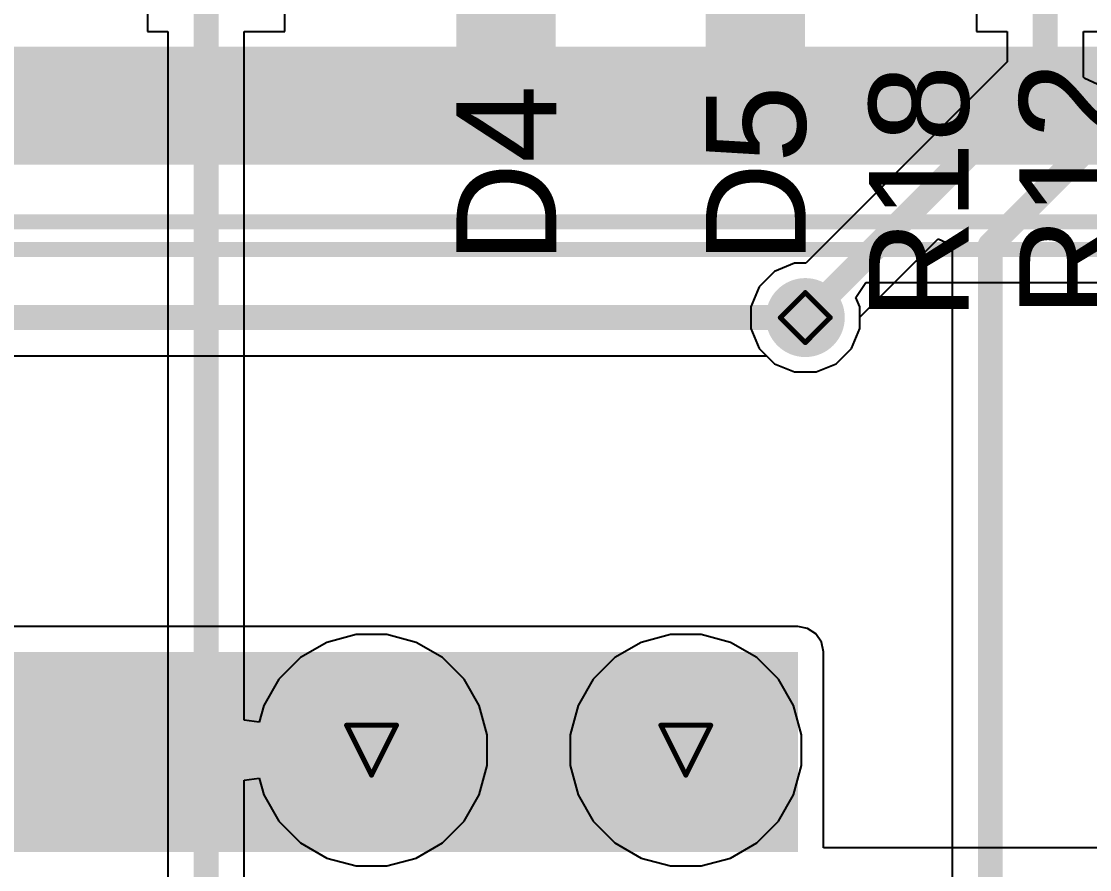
# Model space of a CAD drawing. Header units: inches. Extents: x -31 to 249, y -28 to 261.
# Drawn here: x 68.52 to 79.4, y 25.85 to 34.49 of the extents above; entities that cross this region are included whole.
import ezdxf

# ---------------------------------------------------------------- set-up
doc = ezdxf.new("R2010")
doc.units = ezdxf.units.IN
for name, color, linetype in [('Bottom Layer', 5, 'Continuous'), ('Bottom Solder', 6, 'Continuous'), ('Drill Drawing', 1, 'Continuous'), ('Multi-Layer', 9, 'Continuous'), ('Pad Holes', 156, 'Continuous'), ('Top Layer', 1, 'Continuous'), ('Top Overlay', 2, 'Continuous'), ('Top Paste', 8, 'Continuous'), ('Top Solder', 216, 'Continuous'), ('Via Holes', 16, 'Continuous')]:
    doc.layers.add(name, color=color, linetype=linetype)
doc.styles.add('Arial', font='', dxfattribs={"height": 0.2})
doc.styles.get('Arial').set_extended_font_data('Arial')

# ---------------------------------------------------------------- blocks, each defined once
blk = doc.blocks.new('SOD_323_32')
at = {"layer": 'Top Layer'}
for points in [[(-0.75, -0.45), (-1.55, -0.45), (-1.55, 0.45), (-0.75, 0.45)], [(1.55, -0.45), (0.75, -0.45), (0.75, 0.45), (1.55, 0.45)]]:
    blk.add_hatch(color=1, dxfattribs=at).paths.add_polyline_path(points)
at = {"layer": 'Top Overlay'}
for points in [[(-2.007, 0.482), (-0.914, 0.482), (-0.914, 0.787), (-2.007, 0.787)], [(-2.007, -0.508), (-1.575, -0.508), (-1.575, 0.508), (-2.007, 0.508)], [(-2.007, -0.788), (-0.914, -0.788), (-0.914, -0.483), (-2.007, -0.483)]]:
    blk.add_hatch(color=2, dxfattribs=at).paths.add_polyline_path(points)
at = {"layer": 'Top Paste'}
for points in [[(-0.75, -0.45), (-1.55, -0.45), (-1.55, 0.45), (-0.75, 0.45)], [(1.55, -0.45), (0.75, -0.45), (0.75, 0.45), (1.55, 0.45)]]:
    blk.add_hatch(color=8, dxfattribs=at).paths.add_polyline_path(points)
at = {"layer": 'Top Solder'}
for points in [[(-0.695, -0.505), (-1.605, -0.505), (-1.605, 0.505), (-0.695, 0.505)], [(1.605, -0.505), (0.695, -0.505), (0.695, 0.505), (1.605, 0.505)]]:
    blk.add_hatch(color=216, dxfattribs=at).paths.add_polyline_path(points)
at = {"layer": 'Top Overlay'}
for points in [[(0.94, 0.737, 0.127, 0.127, 0), (-0.914, 0.737, 0.127, 0.127, 0)], [(0.94, 0.559, 0.127, 0.127, 0), (0.94, 0.737, 0.127, 0.127, 0)], [(0.94, -0.737, 0.127, 0.127, 0), (0.94, -0.559, 0.127, 0.127, 0)], [(0.94, -0.737, 0.127, 0.127, 0), (-0.914, -0.737, 0.127, 0.127, 0)]]:
    blk.add_lwpolyline(points, format="xyseb", dxfattribs=at)
for points in [[(-0.946, 0.737, 0.0635, 0.0635, 1), (-0.883, 0.737, 0.0635, 0.0635, 1)], [(0.908, 0.737, 0.0635, 0.0635, 1), (0.972, 0.737, 0.0635, 0.0635, 1)], [(0.908, 0.737, 0.0635, 0.0635, 1), (0.972, 0.737, 0.0635, 0.0635, 1)], [(0.908, 0.559, 0.0635, 0.0635, 1), (0.972, 0.559, 0.0635, 0.0635, 1)], [(0.908, -0.559, 0.0635, 0.0635, 1), (0.972, -0.559, 0.0635, 0.0635, 1)], [(-0.946, -0.737, 0.0635, 0.0635, 1), (-0.883, -0.737, 0.0635, 0.0635, 1)], [(0.908, -0.737, 0.0635, 0.0635, 1), (0.972, -0.737, 0.0635, 0.0635, 1)], [(0.908, -0.737, 0.0635, 0.0635, 1), (0.972, -0.737, 0.0635, 0.0635, 1)]]:
    blk.add_lwpolyline(points, format="xyseb", close=True, dxfattribs=at)
blk = doc.blocks.new('SOD_323_33')
at = {"layer": 'Top Layer'}
for points in [[(-0.75, -0.45), (-1.55, -0.45), (-1.55, 0.45), (-0.75, 0.45)], [(1.55, -0.45), (0.75, -0.45), (0.75, 0.45), (1.55, 0.45)]]:
    blk.add_hatch(color=1, dxfattribs=at).paths.add_polyline_path(points)
at = {"layer": 'Top Overlay'}
for points in [[(-2.007, 0.482), (-0.915, 0.482), (-0.915, 0.787), (-2.007, 0.787)], [(-2.007, -0.508), (-1.576, -0.508), (-1.576, 0.508), (-2.007, 0.508)], [(-2.007, -0.788), (-0.915, -0.788), (-0.915, -0.483), (-2.007, -0.483)]]:
    blk.add_hatch(color=2, dxfattribs=at).paths.add_polyline_path(points)
at = {"layer": 'Top Paste'}
for points in [[(-0.75, -0.45), (-1.55, -0.45), (-1.55, 0.45), (-0.75, 0.45)], [(1.55, -0.45), (0.75, -0.45), (0.75, 0.45), (1.55, 0.45)]]:
    blk.add_hatch(color=8, dxfattribs=at).paths.add_polyline_path(points)
at = {"layer": 'Top Solder'}
for points in [[(-0.695, -0.505), (-1.605, -0.505), (-1.605, 0.505), (-0.695, 0.505)], [(1.605, -0.505), (0.695, -0.505), (0.695, 0.505), (1.605, 0.505)]]:
    blk.add_hatch(color=216, dxfattribs=at).paths.add_polyline_path(points)
at = {"layer": 'Top Overlay'}
for points in [[(0.94, 0.737, 0.127, 0.127, 0), (-0.914, 0.737, 0.127, 0.127, 0)], [(0.94, 0.559, 0.127, 0.127, 0), (0.94, 0.737, 0.127, 0.127, 0)], [(0.94, -0.737, 0.127, 0.127, 0), (0.94, -0.559, 0.127, 0.127, 0)], [(0.94, -0.737, 0.127, 0.127, 0), (-0.914, -0.737, 0.127, 0.127, 0)]]:
    blk.add_lwpolyline(points, format="xyseb", dxfattribs=at)
for points in [[(-0.946, 0.737, 0.0635, 0.0635, 1), (-0.883, 0.737, 0.0635, 0.0635, 1)], [(0.908, 0.737, 0.0635, 0.0635, 1), (0.972, 0.737, 0.0635, 0.0635, 1)], [(0.908, 0.737, 0.0635, 0.0635, 1), (0.972, 0.737, 0.0635, 0.0635, 1)], [(0.908, 0.559, 0.0635, 0.0635, 1), (0.972, 0.559, 0.0635, 0.0635, 1)], [(0.908, -0.559, 0.0635, 0.0635, 1), (0.972, -0.559, 0.0635, 0.0635, 1)], [(-0.946, -0.737, 0.0635, 0.0635, 1), (-0.883, -0.737, 0.0635, 0.0635, 1)], [(0.908, -0.737, 0.0635, 0.0635, 1), (0.972, -0.737, 0.0635, 0.0635, 1)], [(0.908, -0.737, 0.0635, 0.0635, 1), (0.972, -0.737, 0.0635, 0.0635, 1)]]:
    blk.add_lwpolyline(points, format="xyseb", close=True, dxfattribs=at)
blk = doc.blocks.new('1_1376430_8_40')
at = {"layer": 'Bottom Layer'}
h = blk.add_hatch(color=5, dxfattribs=at)
edge = h.paths.add_edge_path()
edge.add_arc((4.55, 8.225), 1, 0, 360)
h = blk.add_hatch(color=5, dxfattribs=at)
edge = h.paths.add_edge_path()
edge.add_arc((7.75, 8.225), 1, 0, 360)
at = {"layer": 'Bottom Solder'}
h = blk.add_hatch(color=6, dxfattribs=at)
edge = h.paths.add_edge_path()
edge.add_arc((4.55, 8.225), 1, 0, 360)
h = blk.add_hatch(color=6, dxfattribs=at)
edge = h.paths.add_edge_path()
edge.add_arc((7.75, 8.225), 1, 0, 360)
at = {"layer": 'Multi-Layer'}
h = blk.add_hatch(color=9, dxfattribs=at)
edge = h.paths.add_edge_path()
edge.add_arc((4.55, 8.225), 1, 0, 360)
h = blk.add_hatch(color=9, dxfattribs=at)
edge = h.paths.add_edge_path()
edge.add_arc((7.75, 8.225), 1, 0, 360)
at = {"layer": 'Pad Holes'}
h = blk.add_hatch(color=7, dxfattribs=at)
edge = h.paths.add_edge_path()
edge.add_arc((4.55, 8.225), 0.605, 0, 360)
h = blk.add_hatch(color=7, dxfattribs=at)
edge = h.paths.add_edge_path()
edge.add_arc((7.75, 8.225), 0.605, 0, 360)
at = {"layer": 'Top Layer'}
h = blk.add_hatch(color=1, dxfattribs=at)
edge = h.paths.add_edge_path()
edge.add_arc((4.55, 8.225), 1, 0, 360)
h = blk.add_hatch(color=1, dxfattribs=at)
edge = h.paths.add_edge_path()
edge.add_arc((7.75, 8.225), 1, 0, 360)
at = {"layer": 'Top Solder'}
h = blk.add_hatch(color=216, dxfattribs=at)
edge = h.paths.add_edge_path()
edge.add_arc((4.55, 8.225), 1, 0, 360)
h = blk.add_hatch(color=216, dxfattribs=at)
edge = h.paths.add_edge_path()
edge.add_arc((7.75, 8.225), 1, 0, 360)

msp = doc.modelspace()

# ---------------------------------------------------------------- hatches: boundary and pattern name
at = {"layer": 'Bottom Layer'}
for points in [[(17.501, 33.029), (101.649, 33.029), (101.649, 34.23), (17.501, 34.23)], [(66.852, 26.029), (76.426, 26.029), (76.426, 28.067), (66.852, 28.067)]]:
    msp.add_hatch(color=5, dxfattribs=at).paths.add_polyline_path(points)
h = msp.add_hatch(color=5, dxfattribs=at)
edge = h.paths.add_edge_path()
edge.add_arc((76.501, 31.471), 0.3, 0, 360)
at = {"layer": 'Bottom Solder'}
h = msp.add_hatch(color=6, dxfattribs=at)
edge = h.paths.add_edge_path()
edge.add_arc((76.501, 31.471), 0.402, 0, 360)
at = {"layer": 'Top Layer'}
h = msp.add_hatch(color=1, dxfattribs=at)
edge = h.paths.add_edge_path()
edge.add_arc((76.501, 31.471), 0.3, 0, 360)
at = {"layer": 'Top Solder'}
h = msp.add_hatch(color=216, dxfattribs=at)
edge = h.paths.add_edge_path()
edge.add_arc((76.501, 31.471), 0.402, 0, 360)
at = {"layer": 'Via Holes'}
h = msp.add_hatch(color=7, dxfattribs=at)
edge = h.paths.add_edge_path()
edge.add_arc((76.501, 31.471), 0.15, 0, 360)

# ---------------------------------------------------------------- linework, layer by layer
at = {"layer": 'Bottom Layer'}
for p, q in [((77.016, 31.676), (77.117, 31.829)), ((77.117, 31.829), (80.689, 31.829)), ((77.055, 31.581), (77.016, 31.676)), ((77.055, 31.36), (77.055, 31.581)), ((76.971, 31.157), (77.055, 31.36)), ((76.815, 31.001), (76.971, 31.157)), ((65.591, 31.082), (76.106, 31.082)), ((76.106, 31.082), (76.187, 31.001)), ((76.187, 31.001), (76.391, 30.917)), ((76.611, 30.917), (76.815, 31.001)), ((76.391, 30.917), (76.611, 30.917)), ((76.426, 28.326), (66.852, 28.326)), ((76.525, 28.306), (76.426, 28.326)), ((76.609, 28.25), (76.525, 28.306)), ((76.666, 28.166), (76.609, 28.25)), ((76.685, 28.067), (76.666, 28.166)), ((76.685, 26.074), (76.685, 28.067)), ((83.996, 26.074), (76.685, 26.074))]:
    msp.add_line(p, q, dxfattribs=at)
for points in [[(59.563, 32.445, 0.152, 0.152, 0), (113.369, 32.445, 0.152, 0.152, 0)], [(59.8, 32.165, 0.152, 0.152, 0), (113.607, 32.165, 0.152, 0.152, 0)], [(65.43, 31.471, 0.254, 0.254, 0), (76.501, 31.471, 0.254, 0.254, 0)]]:
    msp.add_lwpolyline(points, format="xyseb", dxfattribs=at)
msp.add_lwpolyline([(76.438, 31.471, 0.127, 0.127, 1), (76.565, 31.471, 0.127, 0.127, 1)], format="xyseb", close=True, dxfattribs=at)
at = {"layer": 'Drill Drawing'}
for points in [[(76.247, 31.471, 0.0508, 0.0508, 0), (76.501, 31.725, 0.0508, 0.0508, 0)], [(76.501, 31.725, 0.0508, 0.0508, 0), (76.755, 31.471, 0.0508, 0.0508, 0)], [(76.247, 31.471, 0.0508, 0.0508, 0), (76.501, 31.217, 0.0508, 0.0508, 0)], [(76.501, 31.217, 0.0508, 0.0508, 0), (76.755, 31.471, 0.0508, 0.0508, 0)], [(71.831, 27.321, 0.0508, 0.0508, 0), (72.339, 27.321, 0.0508, 0.0508, 0)], [(71.831, 27.321, 0.0508, 0.0508, 0), (72.085, 26.813, 0.0508, 0.0508, 0)], [(72.085, 26.813, 0.0508, 0.0508, 0), (72.339, 27.321, 0.0508, 0.0508, 0)], [(75.031, 27.321, 0.0508, 0.0508, 0), (75.539, 27.321, 0.0508, 0.0508, 0)], [(75.031, 27.321, 0.0508, 0.0508, 0), (75.285, 26.813, 0.0508, 0.0508, 0)], [(75.285, 26.813, 0.0508, 0.0508, 0), (75.539, 27.321, 0.0508, 0.0508, 0)]]:
    msp.add_lwpolyline(points, format="xyseb", dxfattribs=at)
for points in [[(76.488, 31.725, 0.0254, 0.0254, 1), (76.514, 31.725, 0.0254, 0.0254, 1)], [(76.488, 31.725, 0.0254, 0.0254, 1), (76.514, 31.725, 0.0254, 0.0254, 1)], [(76.234, 31.471, 0.0254, 0.0254, 1), (76.26, 31.471, 0.0254, 0.0254, 1)], [(76.234, 31.471, 0.0254, 0.0254, 1), (76.26, 31.471, 0.0254, 0.0254, 1)], [(76.742, 31.471, 0.0254, 0.0254, 1), (76.768, 31.471, 0.0254, 0.0254, 1)], [(76.742, 31.471, 0.0254, 0.0254, 1), (76.768, 31.471, 0.0254, 0.0254, 1)], [(76.488, 31.217, 0.0254, 0.0254, 1), (76.514, 31.217, 0.0254, 0.0254, 1)], [(76.488, 31.217, 0.0254, 0.0254, 1), (76.514, 31.217, 0.0254, 0.0254, 1)], [(71.818, 27.321, 0.0254, 0.0254, 1), (71.844, 27.321, 0.0254, 0.0254, 1)], [(71.818, 27.321, 0.0254, 0.0254, 1), (71.844, 27.321, 0.0254, 0.0254, 1)], [(72.326, 27.321, 0.0254, 0.0254, 1), (72.352, 27.321, 0.0254, 0.0254, 1)], [(72.326, 27.321, 0.0254, 0.0254, 1), (72.352, 27.321, 0.0254, 0.0254, 1)], [(75.018, 27.321, 0.0254, 0.0254, 1), (75.043, 27.321, 0.0254, 0.0254, 1)], [(75.018, 27.321, 0.0254, 0.0254, 1), (75.043, 27.321, 0.0254, 0.0254, 1)], [(75.526, 27.321, 0.0254, 0.0254, 1), (75.551, 27.321, 0.0254, 0.0254, 1)], [(75.526, 27.321, 0.0254, 0.0254, 1), (75.551, 27.321, 0.0254, 0.0254, 1)], [(72.072, 26.813, 0.0254, 0.0254, 1), (72.098, 26.813, 0.0254, 0.0254, 1)], [(72.072, 26.813, 0.0254, 0.0254, 1), (72.098, 26.813, 0.0254, 0.0254, 1)], [(75.272, 26.813, 0.0254, 0.0254, 1), (75.297, 26.813, 0.0254, 0.0254, 1)], [(75.272, 26.813, 0.0254, 0.0254, 1), (75.297, 26.813, 0.0254, 0.0254, 1)]]:
    msp.add_lwpolyline(points, format="xyseb", close=True, dxfattribs=at)
at = {"layer": 'Top Layer'}
for p, q in [((69.805, 35.654), (69.805, 34.384)), ((71.202, 34.384), (71.202, 35.654)), ((78.245, 35.654), (78.245, 34.384)), ((69.805, 34.384), (70.012, 34.384)), ((70.012, 34.384), (70.012, 25.212)), ((70.789, 27.371), (70.789, 34.384)), ((70.789, 34.384), (71.202, 34.384)), ((78.245, 34.384), (78.555, 34.384)), ((78.555, 34.384), (78.555, 34.074)), ((79.332, 33.919), (79.332, 34.384)), ((79.332, 34.384), (79.642, 34.384)), ((78.555, 34.074), (76.506, 32.025)), ((79.347, 33.906), (79.332, 33.919)), ((79.474, 33.846), (79.347, 33.906)), ((77.055, 31.475), (77.854, 32.274)), ((77.854, 32.274), (77.981, 32.215)), ((77.981, 32.215), (77.996, 32.201)), ((77.996, 32.201), (77.996, 24.682)), ((76.391, 32.025), (76.187, 31.94)), ((76.506, 32.025), (76.391, 32.025)), ((76.187, 31.94), (76.031, 31.784)), ((76.031, 31.784), (75.947, 31.581)), ((75.947, 31.581), (75.947, 31.36)), ((77.055, 31.36), (77.055, 31.475)), ((75.947, 31.36), (76.031, 31.157)), ((76.971, 31.157), (77.055, 31.36)), ((76.031, 31.157), (76.187, 31.001)), ((76.815, 31.001), (76.971, 31.157)), ((76.187, 31.001), (76.391, 30.917)), ((76.611, 30.917), (76.815, 31.001)), ((76.391, 30.917), (76.611, 30.917)), ((71.93, 28.244), (71.63, 28.164)), ((72.24, 28.244), (71.93, 28.244)), ((72.539, 28.164), (72.24, 28.244)), ((75.13, 28.244), (74.83, 28.164)), ((75.44, 28.244), (75.13, 28.244)), ((75.739, 28.164), (75.44, 28.244)), ((71.63, 28.164), (71.362, 28.009)), ((72.808, 28.009), (72.539, 28.164)), ((74.83, 28.164), (74.562, 28.009)), ((76.008, 28.009), (75.739, 28.164)), ((71.362, 28.009), (71.142, 27.79)), ((73.027, 27.79), (72.808, 28.009)), ((74.562, 28.009), (74.342, 27.79)), ((76.227, 27.79), (76.008, 28.009)), ((71.142, 27.79), (70.987, 27.521)), ((73.182, 27.521), (73.027, 27.79)), ((74.342, 27.79), (74.187, 27.521)), ((76.382, 27.521), (76.227, 27.79)), ((70.987, 27.521), (70.942, 27.351)), ((73.263, 27.222), (73.182, 27.521)), ((74.187, 27.521), (74.107, 27.222)), ((76.463, 27.222), (76.382, 27.521)), ((70.942, 27.351), (70.789, 27.371)), ((73.263, 26.912), (73.263, 27.222)), ((74.107, 27.222), (74.107, 26.912)), ((76.463, 26.912), (76.463, 27.222)), ((73.182, 26.612), (73.263, 26.912)), ((74.107, 26.912), (74.187, 26.612)), ((76.382, 26.612), (76.463, 26.912)), ((70.789, 26.762), (70.942, 26.782)), ((70.789, 25.212), (70.789, 26.762)), ((70.942, 26.782), (70.987, 26.612)), ((70.987, 26.612), (71.142, 26.343)), ((73.027, 26.343), (73.182, 26.612)), ((74.187, 26.612), (74.342, 26.343)), ((76.227, 26.343), (76.382, 26.612)), ((71.142, 26.343), (71.362, 26.124)), ((72.808, 26.124), (73.027, 26.343)), ((74.342, 26.343), (74.562, 26.124)), ((76.008, 26.124), (76.227, 26.343)), ((71.362, 26.124), (71.63, 25.969)), ((72.539, 25.969), (72.808, 26.124)), ((74.562, 26.124), (74.83, 25.969)), ((75.739, 25.969), (76.008, 26.124)), ((71.63, 25.969), (71.93, 25.889)), ((71.93, 25.889), (72.24, 25.889)), ((72.24, 25.889), (72.539, 25.969)), ((74.83, 25.969), (75.13, 25.889)), ((75.13, 25.889), (75.44, 25.889)), ((75.44, 25.889), (75.739, 25.969))]:
    msp.add_line(p, q, dxfattribs=at)
for points in [[(70.401, 24.817, 0.254, 0.254, 0), (70.401, 35.066, 0.254, 0.254, 0)], [(78.943, 33.913, 0.254, 0.254, 0), (78.943, 35.019, 0.254, 0.254, 0)], [(78.385, 32.208, 0.254, 0.254, 0), (80.289, 34.112, 0.254, 0.254, 0)], [(76.501, 31.471, 0.254, 0.254, 0), (78.943, 33.913, 0.254, 0.254, 0)], [(78.385, 23.567, 0.254, 0.254, 0), (78.385, 32.208, 0.254, 0.254, 0)]]:
    msp.add_lwpolyline(points, format="xyseb", dxfattribs=at)
for points in [[(78.88, 33.913, 0.127, 0.127, 1), (79.007, 33.913, 0.127, 0.127, 1)], [(78.88, 33.913, 0.127, 0.127, 1), (79.007, 33.913, 0.127, 0.127, 1)], [(78.321, 32.208, 0.127, 0.127, 1), (78.448, 32.208, 0.127, 0.127, 1)], [(78.321, 32.208, 0.127, 0.127, 1), (78.448, 32.208, 0.127, 0.127, 1)], [(76.438, 31.471, 0.127, 0.127, 1), (76.565, 31.471, 0.127, 0.127, 1)]]:
    msp.add_lwpolyline(points, format="xyseb", close=True, dxfattribs=at)

# ---------------------------------------------------------------- block references
at = {"rotation": 270}
for name, p in [('SOD_323_33', (73.453, 35.781)), ('SOD_323_32', (75.993, 35.781))]:
    msp.add_blockref(name, p, dxfattribs=at)
msp.add_blockref('1_1376430_8_40', (67.535, 18.842))

# ---------------------------------------------------------------- texts
at = {"layer": 'Top Overlay', "style": 'Arial'}
for s, p in [('R18', (78.165, 31.441)), ('R12', (79.696, 31.472)), ('D4', (73.965, 32.021)), ('D5', (76.505, 32.021))]:
    msp.add_text(s, height=1.016, rotation=90, dxfattribs=at).set_placement(p)

doc.saveas('drawing.dxf')
